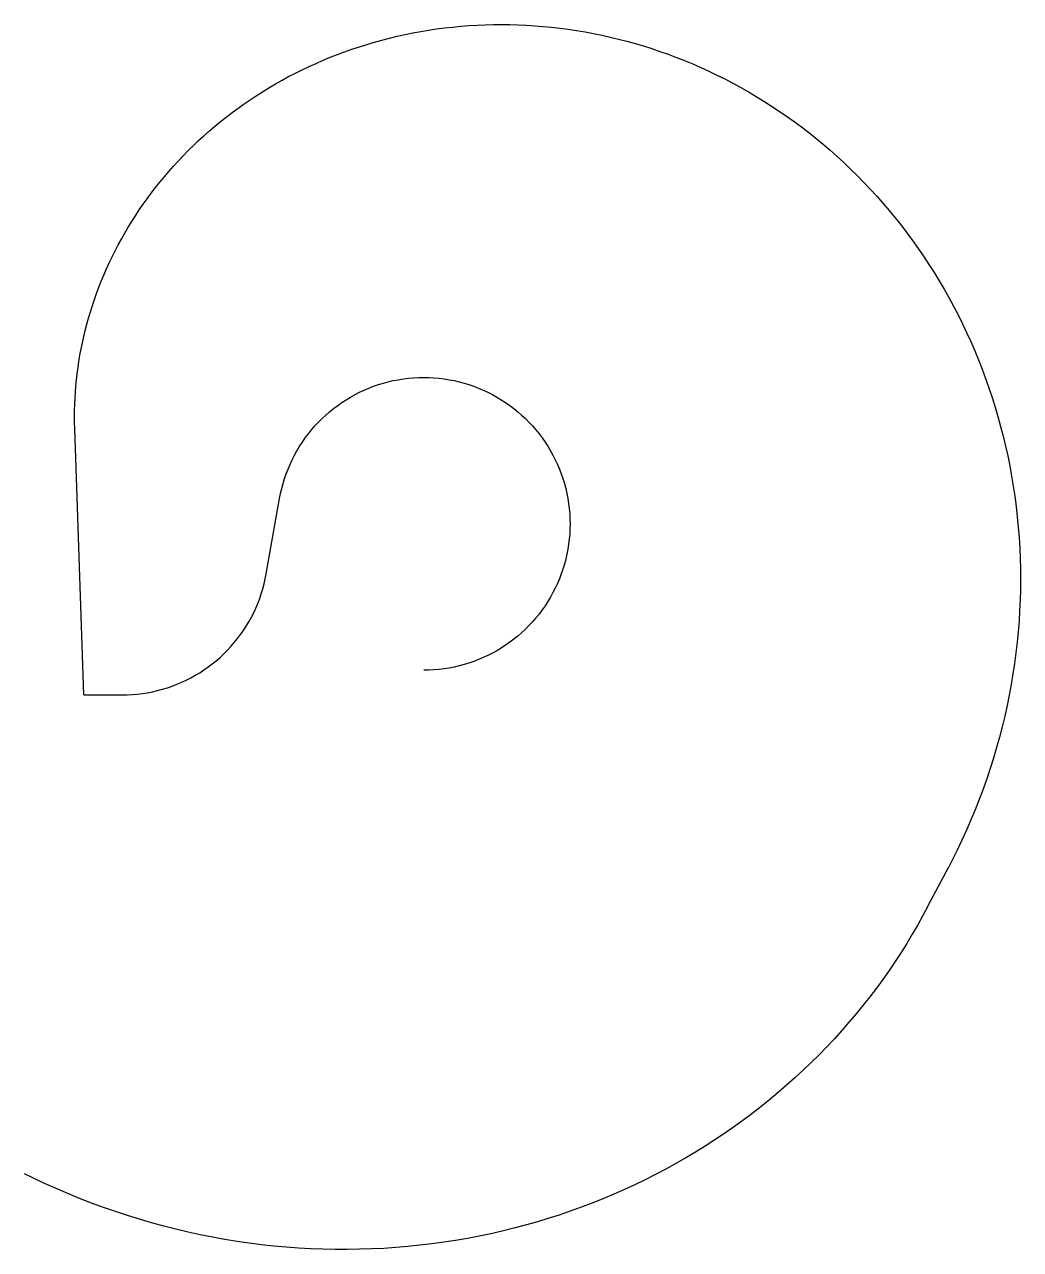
# Model space of a CAD drawing. Header units: metres. Extents: x -381 to 6006, y -3554 to 4297.
import ezdxf

# ---------------------------------------------------------------- set-up
doc = ezdxf.new("R2010")
doc.units = ezdxf.units.M

msp = doc.modelspace()

# ---------------------------------------------------------------- linework, layer by layer
at = {"layer": 'NorminalTrack', "color": 1}
msp.add_lwpolyline([(0, 0), (245.7, 0), (278.4, 0.6), (311.1, 2.3), (343.8, 5.1), (376.3, 9.1), (408.6, 14.3), (440.8, 20.5), (472.7, 27.9), (504.3, 36.4), (535.6, 45.9), (566.6, 56.6), (597.2, 68.3), (627.3, 81.1), (657, 95), (686.2, 109.8), (714.9, 125.7), (742.9, 142.6), (770.4, 160.4), (797.2, 179.2), (823.4, 198.9), (848.9, 219.5), (873.6, 241), (897.5, 263.4), (920.7, 286.5), (943, 310.5), (964.5, 335.2), (985.1, 360.7), (1004.8, 386.8), (1023.6, 413.7), (1041.5, 441.1), (1058.3, 469.2), (1074.2, 497.8), (1089.1, 527), (1102.9, 556.7), (1115.7, 586.9), (1127.5, 617.4), (1138.1, 648.4), (1147.7, 679.7), (1156.2, 711.4), (1163.6, 743.3), (1169.8, 775.4), (1169.8, 775.4), (1255.1, 1259.3), (1261.4, 1291.5), (1268.7, 1323.4), (1277.2, 1355), (1286.8, 1386.3), (1297.5, 1417.3), (1309.2, 1447.9), (1322, 1478), (1335.8, 1507.7), (1350.7, 1536.9), (1366.6, 1565.6), (1383.5, 1593.6), (1401.3, 1621.1), (1420.1, 1647.9), (1439.8, 1674.1), (1460.4, 1699.6), (1481.9, 1724.3), (1504.2, 1748.2), (1527.4, 1771.4), (1551.4, 1793.7), (1576.1, 1815.2), (1601.5, 1835.8), (1627.7, 1855.5), (1654.5, 1874.3), (1682, 1892.2), (1710.1, 1909), (1738.7, 1924.9), (1767.9, 1939.8), (1797.6, 1953.6), (1827.7, 1966.4), (1858.3, 1978.2), (1889.3, 1988.8), (1920.6, 1998.4), (1952.2, 2006.9), (1984.2, 2014.3), (2016.3, 2020.5), (2048.7, 2025.6), (2081.2, 2029.6), (2113.8, 2032.5), (2146.5, 2034.2), (2179.3, 2034.8), (2212, 2034.2), (2244.7, 2032.5), (2277.4, 2029.6), (2309.9, 2025.6), (2342.2, 2020.5), (2374.4, 2014.3), (2406.3, 2006.9), (2437.9, 1998.4), (2469.2, 1988.8), (2500.2, 1978.2), (2530.8, 1966.4), (2560.9, 1953.6), (2590.6, 1939.8), (2619.8, 1924.9), (2648.5, 1909), (2676.5, 1892.2), (2704, 1874.3), (2730.8, 1855.5), (2757, 1835.8), (2782.5, 1815.2), (2807.2, 1793.7), (2831.1, 1771.4), (2854.3, 1748.2), (2876.6, 1724.3), (2898.1, 1699.6), (2918.7, 1674.1), (2938.4, 1647.9), (2957.2, 1621.1), (2975.1, 1593.6), (2991.9, 1565.6), (3007.8, 1536.9), (3022.7, 1507.7), (3036.5, 1478), (3049.3, 1447.9), (3061.1, 1417.3), (3071.7, 1386.3), (3081.3, 1355), (3089.8, 1323.4), (3097.2, 1291.5), (3103.4, 1259.3), (3108.5, 1227), (3112.5, 1194.5), (3115.4, 1161.8), (3117.1, 1129.1), (3117.7, 1096.4), (3117.1, 1063.6), (3115.4, 1030.9), (3112.5, 998.3), (3108.5, 965.8), (3103.4, 933.4), (3097.2, 901.3), (3089.8, 869.4), (3081.3, 837.7), (3071.7, 806.4), (3061.1, 775.4), (3049.3, 744.8), (3036.5, 714.7), (3022.7, 685), (3007.8, 655.8), (2991.9, 627.2), (2975.1, 599.1), (2957.2, 571.6), (2938.4, 544.8), (2918.7, 518.6), (2898.1, 493.2), (2876.6, 468.5), (2854.3, 444.5), (2831.1, 421.3), (2807.2, 399), (2782.5, 377.5), (2757, 356.9), (2730.8, 337.2), (2704, 318.4), (2676.5, 300.6), (2648.5, 283.7), (2619.8, 267.8), (2590.6, 252.9), (2560.9, 239.1), (2530.8, 226.3), (2500.2, 214.6), (2469.2, 203.9), (2437.9, 194.3), (2406.3, 185.9), (2374.4, 178.5), (2342.2, 172.2), (2309.9, 167.1), (2277.4, 163.1), (2244.7, 160.3), (2212, 158.5), (2179.3, 158)], dxfattribs=at)
at = {"layer": 'WindSpiral', "color": 3}
for p, q in [((0, 0), (-58.4, 1707.6)), ((5412.7, -1353.9), (5545.5, -1101))]:
    msp.add_line(p, q, dxfattribs=at)
for points in [[(-58.4, 1707.6), (-59.4, 1746.1), (-59.7, 1784.7), (-59.3, 1823.5), (-58.3, 1862.5), (-56.5, 1901.5), (-54.1, 1940.7), (-51, 1980), (-47.2, 2019.4), (-42.6, 2058.9), (-37.4, 2098.5), (-31.4, 2138.1), (-24.8, 2177.7), (-17.4, 2217.4), (-9.3, 2257.2), (-0.4, 2296.9), (9.1, 2336.6), (19.4, 2376.3), (30.4, 2415.9), (42.2, 2455.5), (54.7, 2495.1), (68, 2534.6), (81.9, 2574), (96.7, 2613.3), (112.1, 2652.4), (128.3, 2691.5), (145.3, 2730.4), (163, 2769.1), (181.4, 2807.7), (200.6, 2846), (220.5, 2884.2), (241.1, 2922.2), (262.5, 2959.9), (284.6, 2997.4), (307.5, 3034.7), (331.1, 3071.6), (355.4, 3108.3), (380.4, 3144.7), (406.2, 3180.8), (432.7, 3216.5), (459.9, 3251.9), (487.8, 3286.9), (516.4, 3321.6), (545.7, 3355.9), (575.8, 3389.8), (606.5, 3423.2), (637.9, 3456.3), (670, 3488.9), (702.7, 3521), (736.2, 3552.7), (770.3, 3583.9), (805, 3614.6), (840.5, 3644.8), (876.5, 3674.5), (913.2, 3703.7), (950.5, 3732.2), (988.5, 3760.3), (1027, 3787.7), (1066.2, 3814.6), (1105.9, 3840.9), (1146.2, 3866.5), (1187.2, 3891.6), (1228.6, 3915.9), (1270.7, 3939.7), (1313.2, 3962.8), (1356.4, 3985.2), (1400, 4006.9), (1444.2, 4027.9), (1488.8, 4048.2), (1534, 4067.8), (1579.6, 4086.7), (1625.7, 4104.8), (1672.3, 4122.2), (1719.3, 4138.8), (1766.7, 4154.6), (1814.6, 4169.7), (1862.9, 4183.9), (1911.5, 4197.4), (1960.6, 4210), (2010, 4221.9), (2059.8, 4232.9), (2109.9, 4243), (2160.3, 4252.3), (2211, 4260.8), (2262.1, 4268.4), (2313.4, 4275.1), (2365, 4280.9), (2416.8, 4285.9), (2468.9, 4289.9), (2521.1, 4293.1), (2573.6, 4295.3), (2626.3, 4296.7), (2679.2, 4297.1), (2732.2, 4296.6), (2785.4, 4295.2), (2838.6, 4292.8), (2892, 4289.5), (2945.5, 4285.3), (2999.1, 4280.1), (3052.7, 4273.9), (3106.3, 4266.8), (3160, 4258.7), (3213.7, 4249.7), (3267.4, 4239.7), (3321, 4228.8), (3374.6, 4216.9), (3428.2, 4204), (3481.6, 4190.1), (3535, 4175.3), (3588.2, 4159.4), (3641.4, 4142.6), (3694.3, 4124.9), (3747.1, 4106.1), (3799.7, 4086.4), (3852.1, 4065.7), (3904.3, 4044.1), (3956.2, 4021.5), (4007.9, 3997.9), (4059.3, 3973.3), (4110.4, 3947.8), (4161.2, 3921.3), (4211.7, 3893.8), (4261.8, 3865.4), (4311.5, 3836.1), (4360.9, 3805.8), (4409.9, 3774.5), (4458.4, 3742.4), (4506.5, 3709.3), (4554.1, 3675.2), (4601.3, 3640.3), (4648, 3604.4), (4694.1, 3567.6), (4739.8, 3530), (4784.9, 3491.4), (4829.4, 3451.9), (4873.4, 3411.6), (4916.7, 3370.4), (4959.5, 3328.3), (5001.6, 3285.4), (5043, 3241.6), (5083.8, 3197), (5124, 3151.6), (5163.4, 3105.4), (5202.1, 3058.4), (5240.1, 3010.5), (5277.3, 2961.9), (5313.8, 2912.5), (5349.5, 2862.4), (5384.4, 2811.5), (5418.6, 2759.9), (5451.8, 2707.6), (5484.3, 2654.5), (5515.9, 2600.8), (5546.6, 2546.4), (5576.5, 2491.3), (5605.5, 2435.5), (5633.5, 2379.2), (5660.7, 2322.2), (5686.9, 2264.5), (5712.1, 2206.3), (5736.4, 2147.6), (5759.7, 2088.2), (5782.1, 2028.3), (5803.4, 1967.9), (5823.8, 1907), (5843.1, 1845.5), (5861.4, 1783.6), (5878.6, 1721.3), (5894.8, 1658.4), (5910, 1595.2), (5924, 1531.5), (5937, 1467.5), (5948.9, 1403.1), (5959.7, 1338.3), (5969.4, 1273.2), (5977.9, 1207.8), (5985.4, 1142.1), (5991.7, 1076.1), (5996.8, 1009.8), (6000.9, 943.3), (6003.7, 876.6), (6005.4, 809.7), (6006, 742.7), (6005.3, 675.4), (6003.5, 608), (6000.5, 540.5), (5996.3, 473), (5991, 405.3), (5984.4, 337.6), (5976.6, 269.8), (5967.6, 202.1), (5957.5, 134.3), (5946.1, 66.6), (5933.5, -1), (5919.7, -68.6), (5904.7, -136.1), (5888.5, -203.5), (5871, -270.7), (5852.4, -337.8), (5832.5, -404.7), (5811.4, -471.3), (5789.1, -537.8), (5765.6, -604), (5740.9, -669.9), (5715, -735.5), (5687.9, -800.9), (5659.6, -865.8), (5630.1, -930.5), (5599.4, -994.7), (5567.5, -1058.5), (5545.5, -1101)], [(5412.7, -1353.9), (5380.3, -1414.2), (5346.9, -1474.1), (5312.3, -1533.5), (5276.5, -1592.4), (5239.7, -1650.9), (5201.8, -1708.8), (5162.8, -1766.2), (5122.7, -1823.1), (5081.5, -1879.3), (5039.2, -1935), (4995.9, -1990), (4951.5, -2044.4), (4906.1, -2098.1), (4859.6, -2151.1), (4812.2, -2203.5), (4763.7, -2255.1), (4714.2, -2306), (4663.7, -2356.1), (4612.2, -2405.4), (4559.8, -2454), (4506.4, -2501.7), (4452, -2548.6), (4396.8, -2594.6), (4340.6, -2639.8), (4283.5, -2684.1), (4225.5, -2727.4), (4166.6, -2769.8), (4106.9, -2811.3), (4046.3, -2851.9), (3984.9, -2891.4), (3922.7, -2930), (3859.7, -2967.5), (3795.9, -3004), (3731.3, -3039.5), (3666, -3073.9), (3600, -3107.3), (3533.2, -3139.5), (3465.8, -3170.7), (3397.6, -3200.7), (3328.8, -3229.6), (3259.4, -3257.4), (3189.4, -3284), (3118.7, -3309.4), (3047.5, -3333.6), (2975.7, -3356.7), (2903.3, -3378.5), (2830.4, -3399.1), (2757.1, -3418.5), (2683.2, -3436.6), (2608.9, -3453.5), (2534.2, -3469.1), (2459, -3483.4), (2383.4, -3496.4), (2307.5, -3508.2), (2231.2, -3518.6), (2154.6, -3527.7), (2077.7, -3535.5), (2000.5, -3542), (1923.1, -3547.1), (1845.4, -3550.9), (1767.5, -3553.3), (1689.4, -3554.4), (1611.2, -3554.1), (1532.8, -3552.5), (1454.3, -3549.4), (1375.6, -3545), (1297, -3539.2), (1218.3, -3532), (1139.5, -3523.5), (1060.8, -3513.5), (982.1, -3502.2), (903.4, -3489.4), (824.9, -3475.2), (746.4, -3459.7), (668.1, -3442.7), (589.9, -3424.4), (511.9, -3404.6), (434.1, -3383.5), (356.5, -3360.9), (279.2, -3337), (202.2, -3311.6), (125.4, -3284.9), (49, -3256.8), (-27, -3227.3), (-102.7, -3196.4), (-177.9, -3164.1), (-252.8, -3130.4), (-327.1, -3095.4), (-380.5, -3069.3)]]:
    msp.add_lwpolyline(points, dxfattribs=at)

doc.saveas('drawing.dxf')
